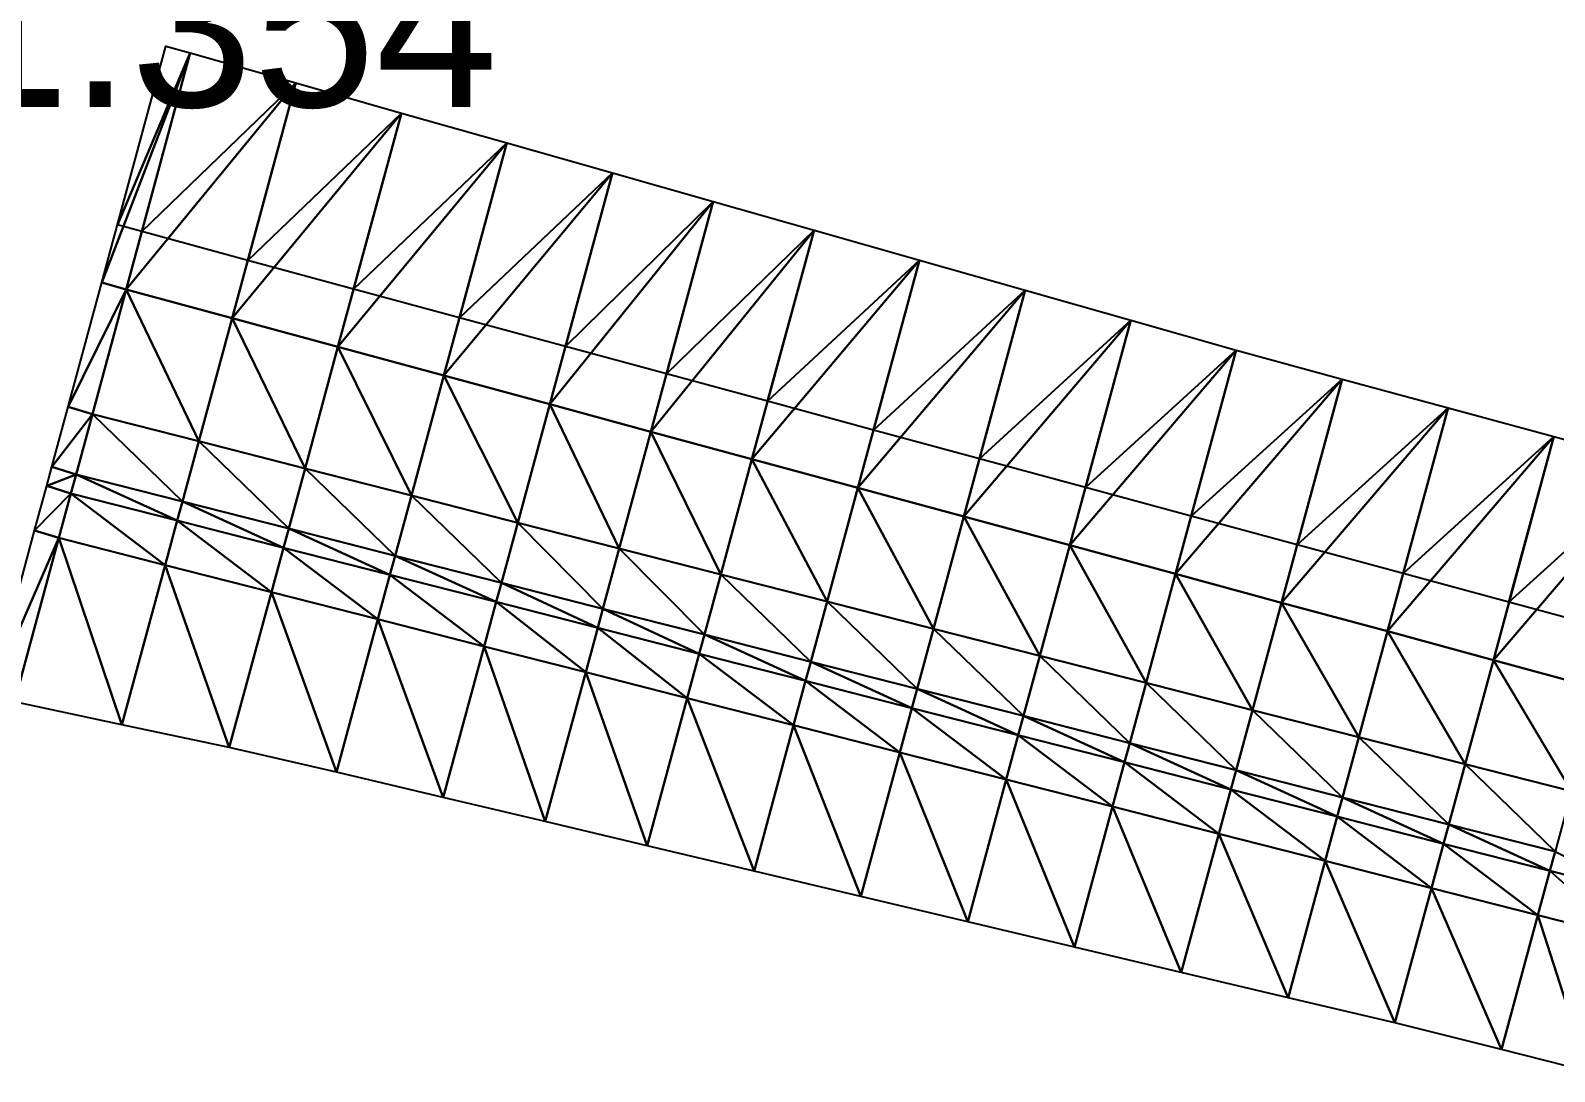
# Model space of a CAD drawing. Header units: metres. Extents: x 1882598 to 1885460, y 3171405 to 3171756.
# Drawn here: x 1884125.03 to 1884138.92, y 3171587.62 to 3171597.11 of the extents above; entities that cross this region are included whole.
import ezdxf

# ---------------------------------------------------------------- set-up
doc = ezdxf.new("R2010")
doc.units = ezdxf.units.M
doc.header["$MEASUREMENT"] = 0
doc.layers.add('pntelev', color=2, linetype='Continuous')
doc.layers.add('Triangles surfaces projet', color=7, linetype='Continuous', true_color=0x848484)

msp = doc.modelspace()

# ---------------------------------------------------------------- linework, layer by layer
at = {"layer": 'Triangles surfaces projet'}
for points in [[(1884126.487, 3171596.905, 150.451), (1884125.682, 3171594.815, 150.397), (1884126.265, 3171596.968, 150.452), (1884126.487, 3171596.905, 150.451)], [(1884125.824, 3171595.339, 150.76), (1884126.265, 3171596.968, 150.802), (1884126.487, 3171596.905, 150.801), (1884125.824, 3171595.339, 150.76)], [(1884125.903, 3171594.75, 150.395), (1884125.682, 3171594.815, 150.397), (1884126.487, 3171596.905, 150.451), (1884125.903, 3171594.75, 150.395)], [(1884126.046, 3171595.277, 150.758), (1884125.824, 3171595.339, 150.76), (1884126.487, 3171596.905, 150.801), (1884126.046, 3171595.277, 150.758)], [(1884125.903, 3171594.75, 150.395), (1884126.487, 3171596.905, 150.451), (1884127.449, 3171596.632, 150.443), (1884125.903, 3171594.75, 150.395)], [(1884127.449, 3171596.632, 150.793), (1884126.046, 3171595.277, 150.758), (1884126.487, 3171596.905, 150.801), (1884127.449, 3171596.632, 150.793)], [(1884126.868, 3171594.489, 150.388), (1884125.903, 3171594.75, 150.395), (1884127.449, 3171596.632, 150.443), (1884126.868, 3171594.489, 150.388)], [(1884127.011, 3171595.015, 150.751), (1884126.046, 3171595.277, 150.758), (1884127.449, 3171596.632, 150.793), (1884127.011, 3171595.015, 150.751)], [(1884126.868, 3171594.489, 150.388), (1884127.449, 3171596.632, 150.443), (1884128.411, 3171596.358, 150.436), (1884126.868, 3171594.489, 150.388)], [(1884128.411, 3171596.358, 150.786), (1884127.011, 3171595.015, 150.751), (1884127.449, 3171596.632, 150.793), (1884128.411, 3171596.358, 150.786)], [(1884128.411, 3171596.358, 150.436), (1884127.833, 3171594.227, 150.381), (1884126.868, 3171594.489, 150.388), (1884128.411, 3171596.358, 150.436)], [(1884127.976, 3171594.753, 150.744), (1884127.011, 3171595.015, 150.751), (1884128.411, 3171596.358, 150.786), (1884127.976, 3171594.753, 150.744)], [(1884127.833, 3171594.227, 150.381), (1884128.411, 3171596.358, 150.436), (1884129.373, 3171596.085, 150.429), (1884127.833, 3171594.227, 150.381)], [(1884129.373, 3171596.085, 150.779), (1884127.976, 3171594.753, 150.744), (1884128.411, 3171596.358, 150.786), (1884129.373, 3171596.085, 150.779)], [(1884129.373, 3171596.085, 150.429), (1884128.799, 3171593.965, 150.374), (1884127.833, 3171594.227, 150.381), (1884129.373, 3171596.085, 150.429)], [(1884128.941, 3171594.492, 150.737), (1884127.976, 3171594.753, 150.744), (1884129.373, 3171596.085, 150.779), (1884128.941, 3171594.492, 150.737)], [(1884130.335, 3171595.812, 150.421), (1884128.799, 3171593.965, 150.374), (1884129.373, 3171596.085, 150.429), (1884130.335, 3171595.812, 150.421)], [(1884130.335, 3171595.812, 150.771), (1884128.941, 3171594.492, 150.737), (1884129.373, 3171596.085, 150.779), (1884130.335, 3171595.812, 150.771)], [(1884128.799, 3171593.965, 150.374), (1884130.335, 3171595.812, 150.421), (1884129.764, 3171593.704, 150.367), (1884128.799, 3171593.965, 150.374)], [(1884129.906, 3171594.23, 150.73), (1884128.941, 3171594.492, 150.737), (1884130.335, 3171595.812, 150.771), (1884129.906, 3171594.23, 150.73)], [(1884129.764, 3171593.704, 150.367), (1884130.335, 3171595.812, 150.421), (1884131.253, 3171595.551, 150.414), (1884129.764, 3171593.704, 150.367)], [(1884131.253, 3171595.551, 150.764), (1884129.906, 3171594.23, 150.73), (1884130.335, 3171595.812, 150.771), (1884131.253, 3171595.551, 150.764)], [(1884129.764, 3171593.704, 150.367), (1884131.253, 3171595.551, 150.414), (1884130.685, 3171593.454, 150.36), (1884129.764, 3171593.704, 150.367)], [(1884130.828, 3171593.98, 150.723), (1884129.906, 3171594.23, 150.73), (1884131.253, 3171595.551, 150.764), (1884130.828, 3171593.98, 150.723)], [(1884132.172, 3171595.29, 150.407), (1884130.685, 3171593.454, 150.36), (1884131.253, 3171595.551, 150.414), (1884132.172, 3171595.29, 150.407)], [(1884132.172, 3171595.29, 150.757), (1884130.828, 3171593.98, 150.723), (1884131.253, 3171595.551, 150.764), (1884132.172, 3171595.29, 150.757)], [(1884130.685, 3171593.454, 150.36), (1884132.172, 3171595.29, 150.407), (1884131.606, 3171593.204, 150.353), (1884130.685, 3171593.454, 150.36)], [(1884131.749, 3171593.731, 150.717), (1884130.828, 3171593.98, 150.723), (1884132.172, 3171595.29, 150.757), (1884131.749, 3171593.731, 150.717)], [(1884133.134, 3171595.016, 150.4), (1884131.606, 3171593.204, 150.353), (1884132.172, 3171595.29, 150.407), (1884133.134, 3171595.016, 150.4)], [(1884133.134, 3171595.016, 150.75), (1884131.749, 3171593.731, 150.717), (1884132.172, 3171595.29, 150.757), (1884133.134, 3171595.016, 150.75)], [(1884133.134, 3171595.016, 150.4), (1884132.572, 3171592.943, 150.346), (1884131.606, 3171593.204, 150.353), (1884133.134, 3171595.016, 150.4)], [(1884132.714, 3171593.469, 150.71), (1884131.749, 3171593.731, 150.717), (1884133.134, 3171595.016, 150.75), (1884132.714, 3171593.469, 150.71)], [(1884134.096, 3171594.743, 150.392), (1884132.572, 3171592.943, 150.346), (1884133.134, 3171595.016, 150.4), (1884134.096, 3171594.743, 150.392)], [(1884134.096, 3171594.743, 150.742), (1884132.714, 3171593.469, 150.71), (1884133.134, 3171595.016, 150.75), (1884134.096, 3171594.743, 150.742)], [(1884125.375, 3171593.682, 149.61), (1884125.682, 3171594.815, 150.397), (1884125.903, 3171594.75, 150.395), (1884125.375, 3171593.682, 149.61)], [(1884125.595, 3171593.614, 149.61), (1884125.375, 3171593.682, 149.61), (1884125.903, 3171594.75, 150.395), (1884125.595, 3171593.614, 149.61)], [(1884125.903, 3171594.75, 150.395), (1884126.564, 3171593.367, 149.613), (1884125.595, 3171593.614, 149.61), (1884125.903, 3171594.75, 150.395)], [(1884126.564, 3171593.367, 149.613), (1884125.903, 3171594.75, 150.395), (1884126.868, 3171594.489, 150.388), (1884126.564, 3171593.367, 149.613)], [(1884132.572, 3171592.943, 150.346), (1884134.096, 3171594.743, 150.392), (1884133.537, 3171592.681, 150.339), (1884132.572, 3171592.943, 150.346)], [(1884133.679, 3171593.208, 150.703), (1884132.714, 3171593.469, 150.71), (1884134.096, 3171594.743, 150.742), (1884133.679, 3171593.208, 150.703)], [(1884133.537, 3171592.681, 150.339), (1884134.096, 3171594.743, 150.392), (1884135.058, 3171594.47, 150.385), (1884133.537, 3171592.681, 150.339)], [(1884135.058, 3171594.47, 150.735), (1884133.679, 3171593.208, 150.703), (1884134.096, 3171594.743, 150.742), (1884135.058, 3171594.47, 150.735)], [(1884126.564, 3171593.367, 149.613), (1884126.868, 3171594.489, 150.388), (1884127.533, 3171593.12, 149.616), (1884126.564, 3171593.367, 149.613)], [(1884127.833, 3171594.227, 150.381), (1884127.533, 3171593.12, 149.616), (1884126.868, 3171594.489, 150.388), (1884127.833, 3171594.227, 150.381)], [(1884134.502, 3171592.419, 150.332), (1884133.537, 3171592.681, 150.339), (1884135.058, 3171594.47, 150.385), (1884134.502, 3171592.419, 150.332)], [(1884134.645, 3171592.946, 150.695), (1884133.679, 3171593.208, 150.703), (1884135.058, 3171594.47, 150.735), (1884134.645, 3171592.946, 150.695)], [(1884134.502, 3171592.419, 150.332), (1884135.058, 3171594.47, 150.385), (1884136.02, 3171594.197, 150.378), (1884134.502, 3171592.419, 150.332)], [(1884136.02, 3171594.197, 150.728), (1884134.645, 3171592.946, 150.695), (1884135.058, 3171594.47, 150.735), (1884136.02, 3171594.197, 150.728)], [(1884127.533, 3171593.12, 149.616), (1884127.833, 3171594.227, 150.381), (1884128.502, 3171592.872, 149.619), (1884127.533, 3171593.12, 149.616)], [(1884128.502, 3171592.872, 149.619), (1884127.833, 3171594.227, 150.381), (1884128.799, 3171593.965, 150.374), (1884128.502, 3171592.872, 149.619)], [(1884135.467, 3171592.158, 150.325), (1884134.502, 3171592.419, 150.332), (1884136.02, 3171594.197, 150.378), (1884135.467, 3171592.158, 150.325)], [(1884135.61, 3171592.684, 150.688), (1884134.645, 3171592.946, 150.695), (1884136.02, 3171594.197, 150.728), (1884135.61, 3171592.684, 150.688)], [(1884136.02, 3171594.197, 150.378), (1884136.985, 3171593.934, 150.37), (1884135.467, 3171592.158, 150.325), (1884136.02, 3171594.197, 150.378)], [(1884136.985, 3171593.934, 150.72), (1884135.61, 3171592.684, 150.688), (1884136.02, 3171594.197, 150.728), (1884136.985, 3171593.934, 150.72)], [(1884129.471, 3171592.625, 149.622), (1884128.502, 3171592.872, 149.619), (1884128.799, 3171593.965, 150.374), (1884129.471, 3171592.625, 149.622)], [(1884128.799, 3171593.965, 150.374), (1884129.764, 3171593.704, 150.367), (1884129.471, 3171592.625, 149.622), (1884128.799, 3171593.965, 150.374)], [(1884135.467, 3171592.158, 150.325), (1884136.985, 3171593.934, 150.37), (1884136.432, 3171591.896, 150.318), (1884135.467, 3171592.158, 150.325)], [(1884136.575, 3171592.423, 150.681), (1884135.61, 3171592.684, 150.688), (1884136.985, 3171593.934, 150.72), (1884136.575, 3171592.423, 150.681)], [(1884136.432, 3171591.896, 150.318), (1884136.985, 3171593.934, 150.37), (1884137.95, 3171593.672, 150.363), (1884136.432, 3171591.896, 150.318)], [(1884137.95, 3171593.672, 150.713), (1884136.575, 3171592.423, 150.681), (1884136.985, 3171593.934, 150.72), (1884137.95, 3171593.672, 150.713)], [(1884125.595, 3171593.614, 149.61), (1884125.226, 3171593.134, 149.61), (1884125.375, 3171593.682, 149.61), (1884125.595, 3171593.614, 149.61)], [(1884125.226, 3171593.134, 149.61), (1884125.595, 3171593.614, 149.61), (1884125.446, 3171593.065, 149.61), (1884125.226, 3171593.134, 149.61)], [(1884125.595, 3171593.614, 149.61), (1884126.416, 3171592.818, 149.613), (1884125.446, 3171593.065, 149.61), (1884125.595, 3171593.614, 149.61)], [(1884126.564, 3171593.367, 149.613), (1884126.416, 3171592.818, 149.613), (1884125.595, 3171593.614, 149.61), (1884126.564, 3171593.367, 149.613)], [(1884129.764, 3171593.704, 150.367), (1884130.397, 3171592.389, 149.624), (1884129.471, 3171592.625, 149.622), (1884129.764, 3171593.704, 150.367)], [(1884130.397, 3171592.389, 149.624), (1884129.764, 3171593.704, 150.367), (1884130.685, 3171593.454, 150.36), (1884130.397, 3171592.389, 149.624)], [(1884136.432, 3171591.896, 150.318), (1884137.95, 3171593.672, 150.363), (1884137.398, 3171591.635, 150.311), (1884136.432, 3171591.896, 150.318)], [(1884137.54, 3171592.161, 150.674), (1884136.575, 3171592.423, 150.681), (1884137.95, 3171593.672, 150.713), (1884137.54, 3171592.161, 150.674)], [(1884137.95, 3171593.672, 150.363), (1884138.914, 3171593.409, 150.356), (1884137.398, 3171591.635, 150.311), (1884137.95, 3171593.672, 150.363)], [(1884138.914, 3171593.409, 150.706), (1884137.54, 3171592.161, 150.674), (1884137.95, 3171593.672, 150.713), (1884138.914, 3171593.409, 150.706)], [(1884126.564, 3171593.367, 149.613), (1884127.385, 3171592.571, 149.616), (1884126.416, 3171592.818, 149.613), (1884126.564, 3171593.367, 149.613)], [(1884126.564, 3171593.367, 149.613), (1884127.533, 3171593.12, 149.616), (1884127.385, 3171592.571, 149.616), (1884126.564, 3171593.367, 149.613)], [(1884131.322, 3171592.154, 149.627), (1884130.397, 3171592.389, 149.624), (1884130.685, 3171593.454, 150.36), (1884131.322, 3171592.154, 149.627)], [(1884131.322, 3171592.154, 149.627), (1884130.685, 3171593.454, 150.36), (1884131.606, 3171593.204, 150.353), (1884131.322, 3171592.154, 149.627)], [(1884138.363, 3171591.373, 150.304), (1884137.398, 3171591.635, 150.311), (1884138.914, 3171593.409, 150.356), (1884138.363, 3171591.373, 150.304)], [(1884138.505, 3171591.9, 150.667), (1884137.54, 3171592.161, 150.674), (1884138.914, 3171593.409, 150.706), (1884138.505, 3171591.9, 150.667)], [(1884138.914, 3171593.409, 150.356), (1884139.879, 3171593.146, 150.349), (1884138.363, 3171591.373, 150.304), (1884138.914, 3171593.409, 150.356)], [(1884139.879, 3171593.146, 150.699), (1884138.505, 3171591.9, 150.667), (1884138.914, 3171593.409, 150.706), (1884139.879, 3171593.146, 150.699)], [(1884131.322, 3171592.154, 149.627), (1884131.606, 3171593.204, 150.353), (1884132.291, 3171591.906, 149.63), (1884131.322, 3171592.154, 149.627)], [(1884132.572, 3171592.943, 150.346), (1884132.291, 3171591.906, 149.63), (1884131.606, 3171593.204, 150.353), (1884132.572, 3171592.943, 150.346)], [(1884125.179, 3171592.96, 149.79), (1884125.226, 3171593.134, 149.61), (1884125.446, 3171593.065, 149.61), (1884125.179, 3171592.96, 149.79)], [(1884125.399, 3171592.892, 149.79), (1884125.179, 3171592.96, 149.79), (1884125.446, 3171593.065, 149.61), (1884125.399, 3171592.892, 149.79)], [(1884125.399, 3171592.892, 149.79), (1884125.446, 3171593.065, 149.61), (1884126.368, 3171592.645, 149.793), (1884125.399, 3171592.892, 149.79)], [(1884126.368, 3171592.645, 149.793), (1884125.446, 3171593.065, 149.61), (1884126.416, 3171592.818, 149.613), (1884126.368, 3171592.645, 149.793)], [(1884127.385, 3171592.571, 149.616), (1884127.533, 3171593.12, 149.616), (1884128.354, 3171592.324, 149.619), (1884127.385, 3171592.571, 149.616)], [(1884128.502, 3171592.872, 149.619), (1884128.354, 3171592.324, 149.619), (1884127.533, 3171593.12, 149.616), (1884128.502, 3171592.872, 149.619)], [(1884138.363, 3171591.373, 150.304), (1884139.879, 3171593.146, 150.349), (1884139.328, 3171591.111, 150.296), (1884138.363, 3171591.373, 150.304)], [(1884139.471, 3171591.638, 150.66), (1884138.505, 3171591.9, 150.667), (1884139.879, 3171593.146, 150.699), (1884139.471, 3171591.638, 150.66)], [(1884125.399, 3171592.892, 149.79), (1884125.069, 3171592.555, 150.069), (1884125.179, 3171592.96, 149.79), (1884125.399, 3171592.892, 149.79)], [(1884132.572, 3171592.943, 150.346), (1884133.26, 3171591.659, 149.633), (1884132.291, 3171591.906, 149.63), (1884132.572, 3171592.943, 150.346)], [(1884132.572, 3171592.943, 150.346), (1884133.537, 3171592.681, 150.339), (1884133.26, 3171591.659, 149.633), (1884132.572, 3171592.943, 150.346)], [(1884125.289, 3171592.486, 150.069), (1884125.069, 3171592.555, 150.069), (1884125.399, 3171592.892, 149.79), (1884125.289, 3171592.486, 150.069)], [(1884125.399, 3171592.892, 149.79), (1884126.259, 3171592.239, 150.072), (1884125.289, 3171592.486, 150.069), (1884125.399, 3171592.892, 149.79)], [(1884125.399, 3171592.892, 149.79), (1884126.368, 3171592.645, 149.793), (1884126.259, 3171592.239, 150.072), (1884125.399, 3171592.892, 149.79)], [(1884127.338, 3171592.397, 149.796), (1884126.368, 3171592.645, 149.793), (1884126.416, 3171592.818, 149.613), (1884127.338, 3171592.397, 149.796)], [(1884127.385, 3171592.571, 149.616), (1884127.338, 3171592.397, 149.796), (1884126.416, 3171592.818, 149.613), (1884127.385, 3171592.571, 149.616)], [(1884129.323, 3171592.077, 149.622), (1884128.354, 3171592.324, 149.619), (1884128.502, 3171592.872, 149.619), (1884129.323, 3171592.077, 149.622)], [(1884129.471, 3171592.625, 149.622), (1884129.323, 3171592.077, 149.622), (1884128.502, 3171592.872, 149.619), (1884129.471, 3171592.625, 149.622)], [(1884126.259, 3171592.239, 150.072), (1884126.368, 3171592.645, 149.793), (1884127.228, 3171591.992, 150.074), (1884126.259, 3171592.239, 150.072)], [(1884127.228, 3171591.992, 150.074), (1884126.368, 3171592.645, 149.793), (1884127.338, 3171592.397, 149.796), (1884127.228, 3171591.992, 150.074)], [(1884134.229, 3171591.412, 149.636), (1884133.26, 3171591.659, 149.633), (1884133.537, 3171592.681, 150.339), (1884134.229, 3171591.412, 149.636)], [(1884134.229, 3171591.412, 149.636), (1884133.537, 3171592.681, 150.339), (1884134.502, 3171592.419, 150.332), (1884134.229, 3171591.412, 149.636)], [(1884125.069, 3171592.555, 150.069), (1884125.289, 3171592.486, 150.069), (1884124.662, 3171591.051, 151.103), (1884125.069, 3171592.555, 150.069)], [(1884127.338, 3171592.397, 149.796), (1884127.385, 3171592.571, 149.616), (1884128.307, 3171592.15, 149.799), (1884127.338, 3171592.397, 149.796)], [(1884127.385, 3171592.571, 149.616), (1884128.354, 3171592.324, 149.619), (1884128.307, 3171592.15, 149.799), (1884127.385, 3171592.571, 149.616)], [(1884130.248, 3171591.841, 149.624), (1884129.323, 3171592.077, 149.622), (1884129.471, 3171592.625, 149.622), (1884130.248, 3171591.841, 149.624)], [(1884130.397, 3171592.389, 149.624), (1884130.248, 3171591.841, 149.624), (1884129.471, 3171592.625, 149.622), (1884130.397, 3171592.389, 149.624)], [(1884124.884, 3171590.991, 151.097), (1884124.662, 3171591.051, 151.103), (1884125.289, 3171592.486, 150.069), (1884124.884, 3171590.991, 151.097)], [(1884124.884, 3171590.991, 151.097), (1884125.289, 3171592.486, 150.069), (1884125.864, 3171590.783, 151.073), (1884124.884, 3171590.991, 151.097)], [(1884125.289, 3171592.486, 150.069), (1884126.259, 3171592.239, 150.072), (1884125.864, 3171590.783, 151.073), (1884125.289, 3171592.486, 150.069)], [(1884127.228, 3171591.992, 150.074), (1884127.338, 3171592.397, 149.796), (1884128.197, 3171591.745, 150.077), (1884127.228, 3171591.992, 150.074)], [(1884128.307, 3171592.15, 149.799), (1884128.197, 3171591.745, 150.077), (1884127.338, 3171592.397, 149.796), (1884128.307, 3171592.15, 149.799)], [(1884130.397, 3171592.389, 149.624), (1884131.173, 3171591.605, 149.627), (1884130.248, 3171591.841, 149.624), (1884130.397, 3171592.389, 149.624)], [(1884130.397, 3171592.389, 149.624), (1884131.322, 3171592.154, 149.627), (1884131.173, 3171591.605, 149.627), (1884130.397, 3171592.389, 149.624)], [(1884134.229, 3171591.412, 149.636), (1884134.502, 3171592.419, 150.332), (1884135.198, 3171591.165, 149.639), (1884134.229, 3171591.412, 149.636)], [(1884135.467, 3171592.158, 150.325), (1884135.198, 3171591.165, 149.639), (1884134.502, 3171592.419, 150.332), (1884135.467, 3171592.158, 150.325)], [(1884125.864, 3171590.783, 151.073), (1884126.259, 3171592.239, 150.072), (1884126.843, 3171590.575, 151.049), (1884125.864, 3171590.783, 151.073)], [(1884126.259, 3171592.239, 150.072), (1884127.228, 3171591.992, 150.074), (1884126.843, 3171590.575, 151.049), (1884126.259, 3171592.239, 150.072)], [(1884128.307, 3171592.15, 149.799), (1884128.354, 3171592.324, 149.619), (1884129.276, 3171591.903, 149.802), (1884128.307, 3171592.15, 149.799)], [(1884128.354, 3171592.324, 149.619), (1884129.323, 3171592.077, 149.622), (1884129.276, 3171591.903, 149.802), (1884128.354, 3171592.324, 149.619)], [(1884128.197, 3171591.745, 150.077), (1884128.307, 3171592.15, 149.799), (1884129.166, 3171591.498, 150.08), (1884128.197, 3171591.745, 150.077)], [(1884128.307, 3171592.15, 149.799), (1884129.276, 3171591.903, 149.802), (1884129.166, 3171591.498, 150.08), (1884128.307, 3171592.15, 149.799)], [(1884129.276, 3171591.903, 149.802), (1884129.323, 3171592.077, 149.622), (1884130.201, 3171591.667, 149.805), (1884129.276, 3171591.903, 149.802)], [(1884129.323, 3171592.077, 149.622), (1884130.248, 3171591.841, 149.624), (1884130.201, 3171591.667, 149.805), (1884129.323, 3171592.077, 149.622)], [(1884131.173, 3171591.605, 149.627), (1884131.322, 3171592.154, 149.627), (1884132.142, 3171591.358, 149.63), (1884131.173, 3171591.605, 149.627)], [(1884132.142, 3171591.358, 149.63), (1884131.322, 3171592.154, 149.627), (1884132.291, 3171591.906, 149.63), (1884132.142, 3171591.358, 149.63)], [(1884135.198, 3171591.165, 149.639), (1884135.467, 3171592.158, 150.325), (1884136.167, 3171590.918, 149.642), (1884135.198, 3171591.165, 149.639)], [(1884135.467, 3171592.158, 150.325), (1884136.432, 3171591.896, 150.318), (1884136.167, 3171590.918, 149.642), (1884135.467, 3171592.158, 150.325)], [(1884127.819, 3171590.353, 151.035), (1884126.843, 3171590.575, 151.049), (1884127.228, 3171591.992, 150.074), (1884127.819, 3171590.353, 151.035)], [(1884127.228, 3171591.992, 150.074), (1884128.197, 3171591.745, 150.077), (1884127.819, 3171590.353, 151.035), (1884127.228, 3171591.992, 150.074)], [(1884130.091, 3171591.262, 150.083), (1884129.166, 3171591.498, 150.08), (1884129.276, 3171591.903, 149.802), (1884130.091, 3171591.262, 150.083)], [(1884130.091, 3171591.262, 150.083), (1884129.276, 3171591.903, 149.802), (1884130.201, 3171591.667, 149.805), (1884130.091, 3171591.262, 150.083)], [(1884130.248, 3171591.841, 149.624), (1884131.126, 3171591.431, 149.808), (1884130.201, 3171591.667, 149.805), (1884130.248, 3171591.841, 149.624)], [(1884130.248, 3171591.841, 149.624), (1884131.173, 3171591.605, 149.627), (1884131.126, 3171591.431, 149.808), (1884130.248, 3171591.841, 149.624)], [(1884132.291, 3171591.906, 149.63), (1884133.111, 3171591.111, 149.633), (1884132.142, 3171591.358, 149.63), (1884132.291, 3171591.906, 149.63)], [(1884133.111, 3171591.111, 149.633), (1884132.291, 3171591.906, 149.63), (1884133.26, 3171591.659, 149.633), (1884133.111, 3171591.111, 149.633)], [(1884136.432, 3171591.896, 150.318), (1884137.136, 3171590.671, 149.645), (1884136.167, 3171590.918, 149.642), (1884136.432, 3171591.896, 150.318)], [(1884136.432, 3171591.896, 150.318), (1884137.398, 3171591.635, 150.311), (1884137.136, 3171590.671, 149.645), (1884136.432, 3171591.896, 150.318)], [(1884127.819, 3171590.353, 151.035), (1884128.197, 3171591.745, 150.077), (1884128.793, 3171590.122, 151.027), (1884127.819, 3171590.353, 151.035)], [(1884128.197, 3171591.745, 150.077), (1884129.166, 3171591.498, 150.08), (1884128.793, 3171590.122, 151.027), (1884128.197, 3171591.745, 150.077)], [(1884130.091, 3171591.262, 150.083), (1884130.201, 3171591.667, 149.805), (1884131.016, 3171591.026, 150.086), (1884130.091, 3171591.262, 150.083)], [(1884131.016, 3171591.026, 150.086), (1884130.201, 3171591.667, 149.805), (1884131.126, 3171591.431, 149.808), (1884131.016, 3171591.026, 150.086)], [(1884134.08, 3171590.864, 149.636), (1884133.111, 3171591.111, 149.633), (1884133.26, 3171591.659, 149.633), (1884134.08, 3171590.864, 149.636)], [(1884134.229, 3171591.412, 149.636), (1884134.08, 3171590.864, 149.636), (1884133.26, 3171591.659, 149.633), (1884134.229, 3171591.412, 149.636)], [(1884131.126, 3171591.431, 149.808), (1884131.173, 3171591.605, 149.627), (1884132.095, 3171591.184, 149.811), (1884131.126, 3171591.431, 149.808)], [(1884132.142, 3171591.358, 149.63), (1884132.095, 3171591.184, 149.811), (1884131.173, 3171591.605, 149.627), (1884132.142, 3171591.358, 149.63)], [(1884137.136, 3171590.671, 149.645), (1884137.398, 3171591.635, 150.311), (1884138.105, 3171590.424, 149.648), (1884137.136, 3171590.671, 149.645)], [(1884137.398, 3171591.635, 150.311), (1884138.363, 3171591.373, 150.304), (1884138.105, 3171590.424, 149.648), (1884137.398, 3171591.635, 150.311)], [(1884128.793, 3171590.122, 151.027), (1884129.166, 3171591.498, 150.08), (1884129.722, 3171589.901, 151.019), (1884128.793, 3171590.122, 151.027)], [(1884130.091, 3171591.262, 150.083), (1884129.722, 3171589.901, 151.019), (1884129.166, 3171591.498, 150.08), (1884130.091, 3171591.262, 150.083)], [(1884131.016, 3171591.026, 150.086), (1884131.126, 3171591.431, 149.808), (1884131.985, 3171590.779, 150.089), (1884131.016, 3171591.026, 150.086)], [(1884131.985, 3171590.779, 150.089), (1884131.126, 3171591.431, 149.808), (1884132.095, 3171591.184, 149.811), (1884131.985, 3171590.779, 150.089)], [(1884134.08, 3171590.864, 149.636), (1884134.229, 3171591.412, 149.636), (1884135.049, 3171590.617, 149.639), (1884134.08, 3171590.864, 149.636)], [(1884135.198, 3171591.165, 149.639), (1884135.049, 3171590.617, 149.639), (1884134.229, 3171591.412, 149.636), (1884135.198, 3171591.165, 149.639)], [(1884130.652, 3171589.681, 151.011), (1884129.722, 3171589.901, 151.019), (1884130.091, 3171591.262, 150.083), (1884130.652, 3171589.681, 151.011)], [(1884130.652, 3171589.681, 151.011), (1884130.091, 3171591.262, 150.083), (1884131.016, 3171591.026, 150.086), (1884130.652, 3171589.681, 151.011)], [(1884132.142, 3171591.358, 149.63), (1884133.064, 3171590.936, 149.814), (1884132.095, 3171591.184, 149.811), (1884132.142, 3171591.358, 149.63)], [(1884133.064, 3171590.936, 149.814), (1884132.142, 3171591.358, 149.63), (1884133.111, 3171591.111, 149.633), (1884133.064, 3171590.936, 149.814)], [(1884139.074, 3171590.177, 149.651), (1884138.105, 3171590.424, 149.648), (1884138.363, 3171591.373, 150.304), (1884139.074, 3171590.177, 149.651)], [(1884139.328, 3171591.111, 150.296), (1884139.074, 3171590.177, 149.651), (1884138.363, 3171591.373, 150.304), (1884139.328, 3171591.111, 150.296)], [(1884132.954, 3171590.532, 150.092), (1884131.985, 3171590.779, 150.089), (1884132.095, 3171591.184, 149.811), (1884132.954, 3171590.532, 150.092)], [(1884132.095, 3171591.184, 149.811), (1884133.064, 3171590.936, 149.814), (1884132.954, 3171590.532, 150.092), (1884132.095, 3171591.184, 149.811)], [(1884134.033, 3171590.689, 149.817), (1884133.064, 3171590.936, 149.814), (1884133.111, 3171591.111, 149.633), (1884134.033, 3171590.689, 149.817)], [(1884133.111, 3171591.111, 149.633), (1884134.08, 3171590.864, 149.636), (1884134.033, 3171590.689, 149.817), (1884133.111, 3171591.111, 149.633)], [(1884136.019, 3171590.369, 149.642), (1884135.049, 3171590.617, 149.639), (1884135.198, 3171591.165, 149.639), (1884136.019, 3171590.369, 149.642)], [(1884136.167, 3171590.918, 149.642), (1884136.019, 3171590.369, 149.642), (1884135.198, 3171591.165, 149.639), (1884136.167, 3171590.918, 149.642)], [(1884131.016, 3171591.026, 150.086), (1884131.625, 3171589.45, 151.002), (1884130.652, 3171589.681, 151.011), (1884131.016, 3171591.026, 150.086)], [(1884131.016, 3171591.026, 150.086), (1884131.985, 3171590.779, 150.089), (1884131.625, 3171589.45, 151.002), (1884131.016, 3171591.026, 150.086)], [(1884132.954, 3171590.532, 150.092), (1884133.064, 3171590.936, 149.814), (1884133.923, 3171590.285, 150.095), (1884132.954, 3171590.532, 150.092)], [(1884133.064, 3171590.936, 149.814), (1884134.033, 3171590.689, 149.817), (1884133.923, 3171590.285, 150.095), (1884133.064, 3171590.936, 149.814)], [(1884135.002, 3171590.442, 149.82), (1884134.033, 3171590.689, 149.817), (1884134.08, 3171590.864, 149.636), (1884135.002, 3171590.442, 149.82)], [(1884135.002, 3171590.442, 149.82), (1884134.08, 3171590.864, 149.636), (1884135.049, 3171590.617, 149.639), (1884135.002, 3171590.442, 149.82)], [(1884136.167, 3171590.918, 149.642), (1884136.988, 3171590.122, 149.645), (1884136.019, 3171590.369, 149.642), (1884136.167, 3171590.918, 149.642)], [(1884136.167, 3171590.918, 149.642), (1884137.136, 3171590.671, 149.645), (1884136.988, 3171590.122, 149.645), (1884136.167, 3171590.918, 149.642)], [(1884131.985, 3171590.779, 150.089), (1884132.599, 3171589.22, 150.994), (1884131.625, 3171589.45, 151.002), (1884131.985, 3171590.779, 150.089)], [(1884132.599, 3171589.22, 150.994), (1884131.985, 3171590.779, 150.089), (1884132.954, 3171590.532, 150.092), (1884132.599, 3171589.22, 150.994)], [(1884134.892, 3171590.038, 150.098), (1884133.923, 3171590.285, 150.095), (1884134.033, 3171590.689, 149.817), (1884134.892, 3171590.038, 150.098)], [(1884135.002, 3171590.442, 149.82), (1884134.892, 3171590.038, 150.098), (1884134.033, 3171590.689, 149.817), (1884135.002, 3171590.442, 149.82)], [(1884135.049, 3171590.617, 149.639), (1884135.971, 3171590.195, 149.823), (1884135.002, 3171590.442, 149.82), (1884135.049, 3171590.617, 149.639)], [(1884135.971, 3171590.195, 149.823), (1884135.049, 3171590.617, 149.639), (1884136.019, 3171590.369, 149.642), (1884135.971, 3171590.195, 149.823)], [(1884137.957, 3171589.875, 149.648), (1884136.988, 3171590.122, 149.645), (1884137.136, 3171590.671, 149.645), (1884137.957, 3171589.875, 149.648)], [(1884137.136, 3171590.671, 149.645), (1884138.105, 3171590.424, 149.648), (1884137.957, 3171589.875, 149.648), (1884137.136, 3171590.671, 149.645)], [(1884132.954, 3171590.532, 150.092), (1884133.572, 3171588.989, 150.986), (1884132.599, 3171589.22, 150.994), (1884132.954, 3171590.532, 150.092)], [(1884133.572, 3171588.989, 150.986), (1884132.954, 3171590.532, 150.092), (1884133.923, 3171590.285, 150.095), (1884133.572, 3171588.989, 150.986)], [(1884134.892, 3171590.038, 150.098), (1884135.002, 3171590.442, 149.82), (1884135.862, 3171589.79, 150.1), (1884134.892, 3171590.038, 150.098)], [(1884135.971, 3171590.195, 149.823), (1884135.862, 3171589.79, 150.1), (1884135.002, 3171590.442, 149.82), (1884135.971, 3171590.195, 149.823)], [(1884137.957, 3171589.875, 149.648), (1884138.105, 3171590.424, 149.648), (1884138.926, 3171589.628, 149.651), (1884137.957, 3171589.875, 149.648)], [(1884139.074, 3171590.177, 149.651), (1884138.926, 3171589.628, 149.651), (1884138.105, 3171590.424, 149.648), (1884139.074, 3171590.177, 149.651)], [(1884133.923, 3171590.285, 150.095), (1884134.546, 3171588.758, 150.977), (1884133.572, 3171588.989, 150.986), (1884133.923, 3171590.285, 150.095)], [(1884134.892, 3171590.038, 150.098), (1884134.546, 3171588.758, 150.977), (1884133.923, 3171590.285, 150.095), (1884134.892, 3171590.038, 150.098)], [(1884136.94, 3171589.948, 149.826), (1884135.971, 3171590.195, 149.823), (1884136.019, 3171590.369, 149.642), (1884136.94, 3171589.948, 149.826)], [(1884136.019, 3171590.369, 149.642), (1884136.988, 3171590.122, 149.645), (1884136.94, 3171589.948, 149.826), (1884136.019, 3171590.369, 149.642)], [(1884135.971, 3171590.195, 149.823), (1884136.831, 3171589.543, 150.103), (1884135.862, 3171589.79, 150.1), (1884135.971, 3171590.195, 149.823)], [(1884136.831, 3171589.543, 150.103), (1884135.971, 3171590.195, 149.823), (1884136.94, 3171589.948, 149.826), (1884136.831, 3171589.543, 150.103)], [(1884135.519, 3171588.527, 150.969), (1884134.546, 3171588.758, 150.977), (1884134.892, 3171590.038, 150.098), (1884135.519, 3171588.527, 150.969)], [(1884135.862, 3171589.79, 150.1), (1884135.519, 3171588.527, 150.969), (1884134.892, 3171590.038, 150.098), (1884135.862, 3171589.79, 150.1)], [(1884137.909, 3171589.7, 149.829), (1884136.94, 3171589.948, 149.826), (1884136.988, 3171590.122, 149.645), (1884137.909, 3171589.7, 149.829)], [(1884137.909, 3171589.7, 149.829), (1884136.988, 3171590.122, 149.645), (1884137.957, 3171589.875, 149.648), (1884137.909, 3171589.7, 149.829)], [(1884137.8, 3171589.296, 150.106), (1884136.831, 3171589.543, 150.103), (1884136.94, 3171589.948, 149.826), (1884137.8, 3171589.296, 150.106)], [(1884137.909, 3171589.7, 149.829), (1884137.8, 3171589.296, 150.106), (1884136.94, 3171589.948, 149.826), (1884137.909, 3171589.7, 149.829)], [(1884137.957, 3171589.875, 149.648), (1884138.878, 3171589.453, 149.832), (1884137.909, 3171589.7, 149.829), (1884137.957, 3171589.875, 149.648)], [(1884137.957, 3171589.875, 149.648), (1884138.926, 3171589.628, 149.651), (1884138.878, 3171589.453, 149.832), (1884137.957, 3171589.875, 149.648)], [(1884136.493, 3171588.296, 150.961), (1884135.519, 3171588.527, 150.969), (1884135.862, 3171589.79, 150.1), (1884136.493, 3171588.296, 150.961)], [(1884136.493, 3171588.296, 150.961), (1884135.862, 3171589.79, 150.1), (1884136.831, 3171589.543, 150.103), (1884136.493, 3171588.296, 150.961)], [(1884137.909, 3171589.7, 149.829), (1884138.769, 3171589.049, 150.109), (1884137.8, 3171589.296, 150.106), (1884137.909, 3171589.7, 149.829)], [(1884138.769, 3171589.049, 150.109), (1884137.909, 3171589.7, 149.829), (1884138.878, 3171589.453, 149.832), (1884138.769, 3171589.049, 150.109)], [(1884138.878, 3171589.453, 149.832), (1884138.926, 3171589.628, 149.651), (1884139.668, 3171589.252, 149.834), (1884138.878, 3171589.453, 149.832)], [(1884136.493, 3171588.296, 150.961), (1884136.831, 3171589.543, 150.103), (1884137.466, 3171588.066, 150.952), (1884136.493, 3171588.296, 150.961)], [(1884136.831, 3171589.543, 150.103), (1884137.8, 3171589.296, 150.106), (1884137.466, 3171588.066, 150.952), (1884136.831, 3171589.543, 150.103)], [(1884138.769, 3171589.049, 150.109), (1884138.878, 3171589.453, 149.832), (1884139.559, 3171588.848, 150.112), (1884138.769, 3171589.049, 150.109)], [(1884139.668, 3171589.252, 149.834), (1884139.559, 3171588.848, 150.112), (1884138.878, 3171589.453, 149.832), (1884139.668, 3171589.252, 149.834)], [(1884137.466, 3171588.066, 150.952), (1884137.8, 3171589.296, 150.106), (1884138.437, 3171587.825, 150.95), (1884137.466, 3171588.066, 150.952)], [(1884137.8, 3171589.296, 150.106), (1884138.769, 3171589.049, 150.109), (1884138.437, 3171587.825, 150.95), (1884137.8, 3171589.296, 150.106)], [(1884139.227, 3171587.624, 150.953), (1884138.437, 3171587.825, 150.95), (1884138.769, 3171589.049, 150.109), (1884139.227, 3171587.624, 150.953)], [(1884139.227, 3171587.624, 150.953), (1884138.769, 3171589.049, 150.109), (1884139.559, 3171588.848, 150.112), (1884139.227, 3171587.624, 150.953)]]:
    msp.add_3dface(points, dxfattribs=at)

# ---------------------------------------------------------------- texts
at = {"layer": 'pntelev'}
msp.add_text('151.354', height=1.5, dxfattribs=at).set_placement((1884122.04, 3171596.414, 151.354))

doc.saveas('drawing.dxf')
